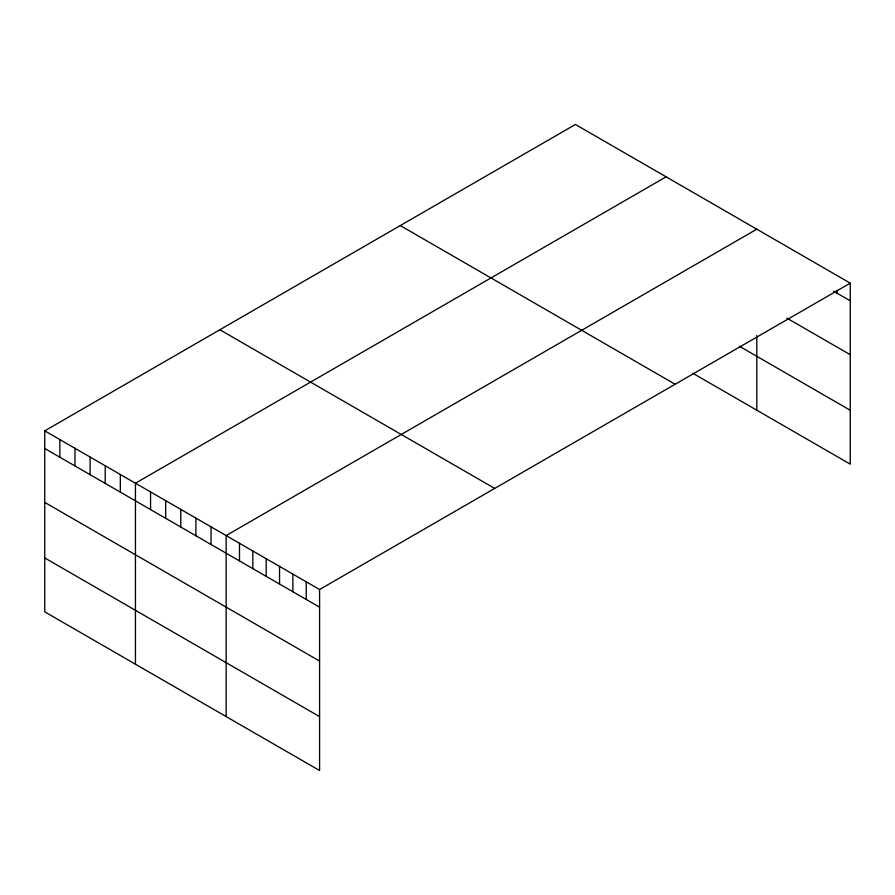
<?xml version="1.0" encoding="UTF-8"?>
<svg xmlns="http://www.w3.org/2000/svg" width="895" height="895" viewBox="0 0 895 895"><rect width="100%" height="100%" fill="white"/><g stroke="black" fill="none" stroke-linecap="round" stroke-linejoin="round"><path stroke-width="1.34" d="M850.25 283.156L319.582 589.525L319.582 770.528L44.75 611.844L44.75 430.853L575.418 124.472L850.25 283.156L850.25 464.147L692.853 373.271M666.115 176.841L135.447 483.21L135.447 664.213M756.801 229.198L226.144 535.579L226.144 716.571M833.558 291.166L850.25 300.798M786.839 318.094L850.25 354.7M739.359 346.22L850.25 410.246M400.3 225.585L675.132 384.257M219.868 329.752L494.7 488.424M44.75 430.853L319.582 589.525M44.75 448.496L319.582 607.168M44.75 502.397L319.582 661.081M44.75 557.943L319.582 716.615M836.903 290.372L836.903 293.09M756.801 335.468L756.801 410.201M306.235 581.817L306.235 599.46M292.889 574.109L292.889 591.752M279.542 566.401L279.542 584.055M266.184 558.704L266.184 576.346M252.837 550.996L252.837 568.638M239.491 543.287L239.491 560.93M211.03 526.853L211.03 544.496M195.915 518.127L195.915 535.769M180.79 509.4L180.79 527.043M165.676 500.663L165.676 518.317M150.561 491.937L150.561 509.591M120.333 474.484L120.333 492.127M105.218 465.758L105.218 483.401M90.093 457.032L90.093 474.674M74.979 448.305L74.979 465.948M59.864 439.579L59.864 457.222"/></g></svg>
